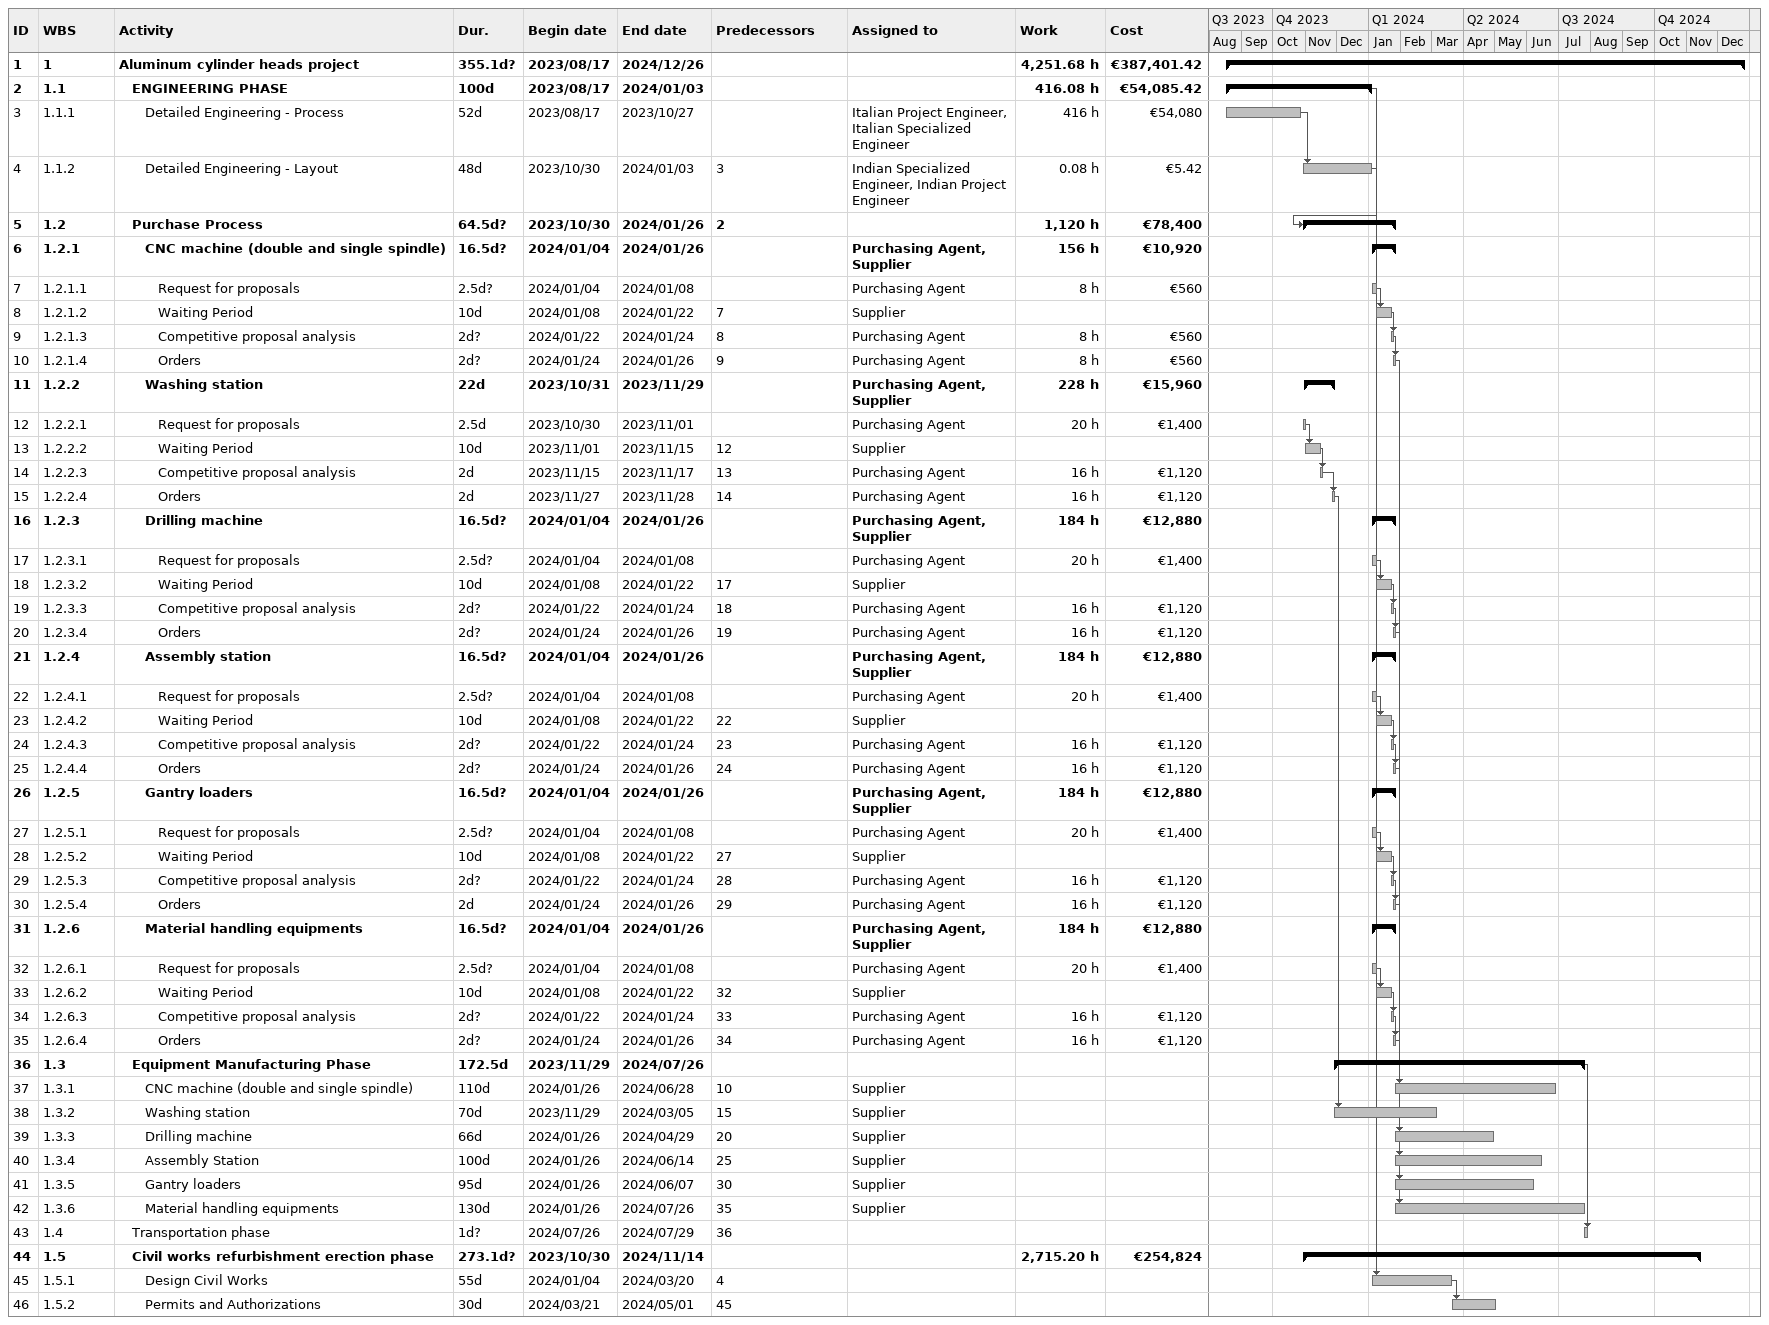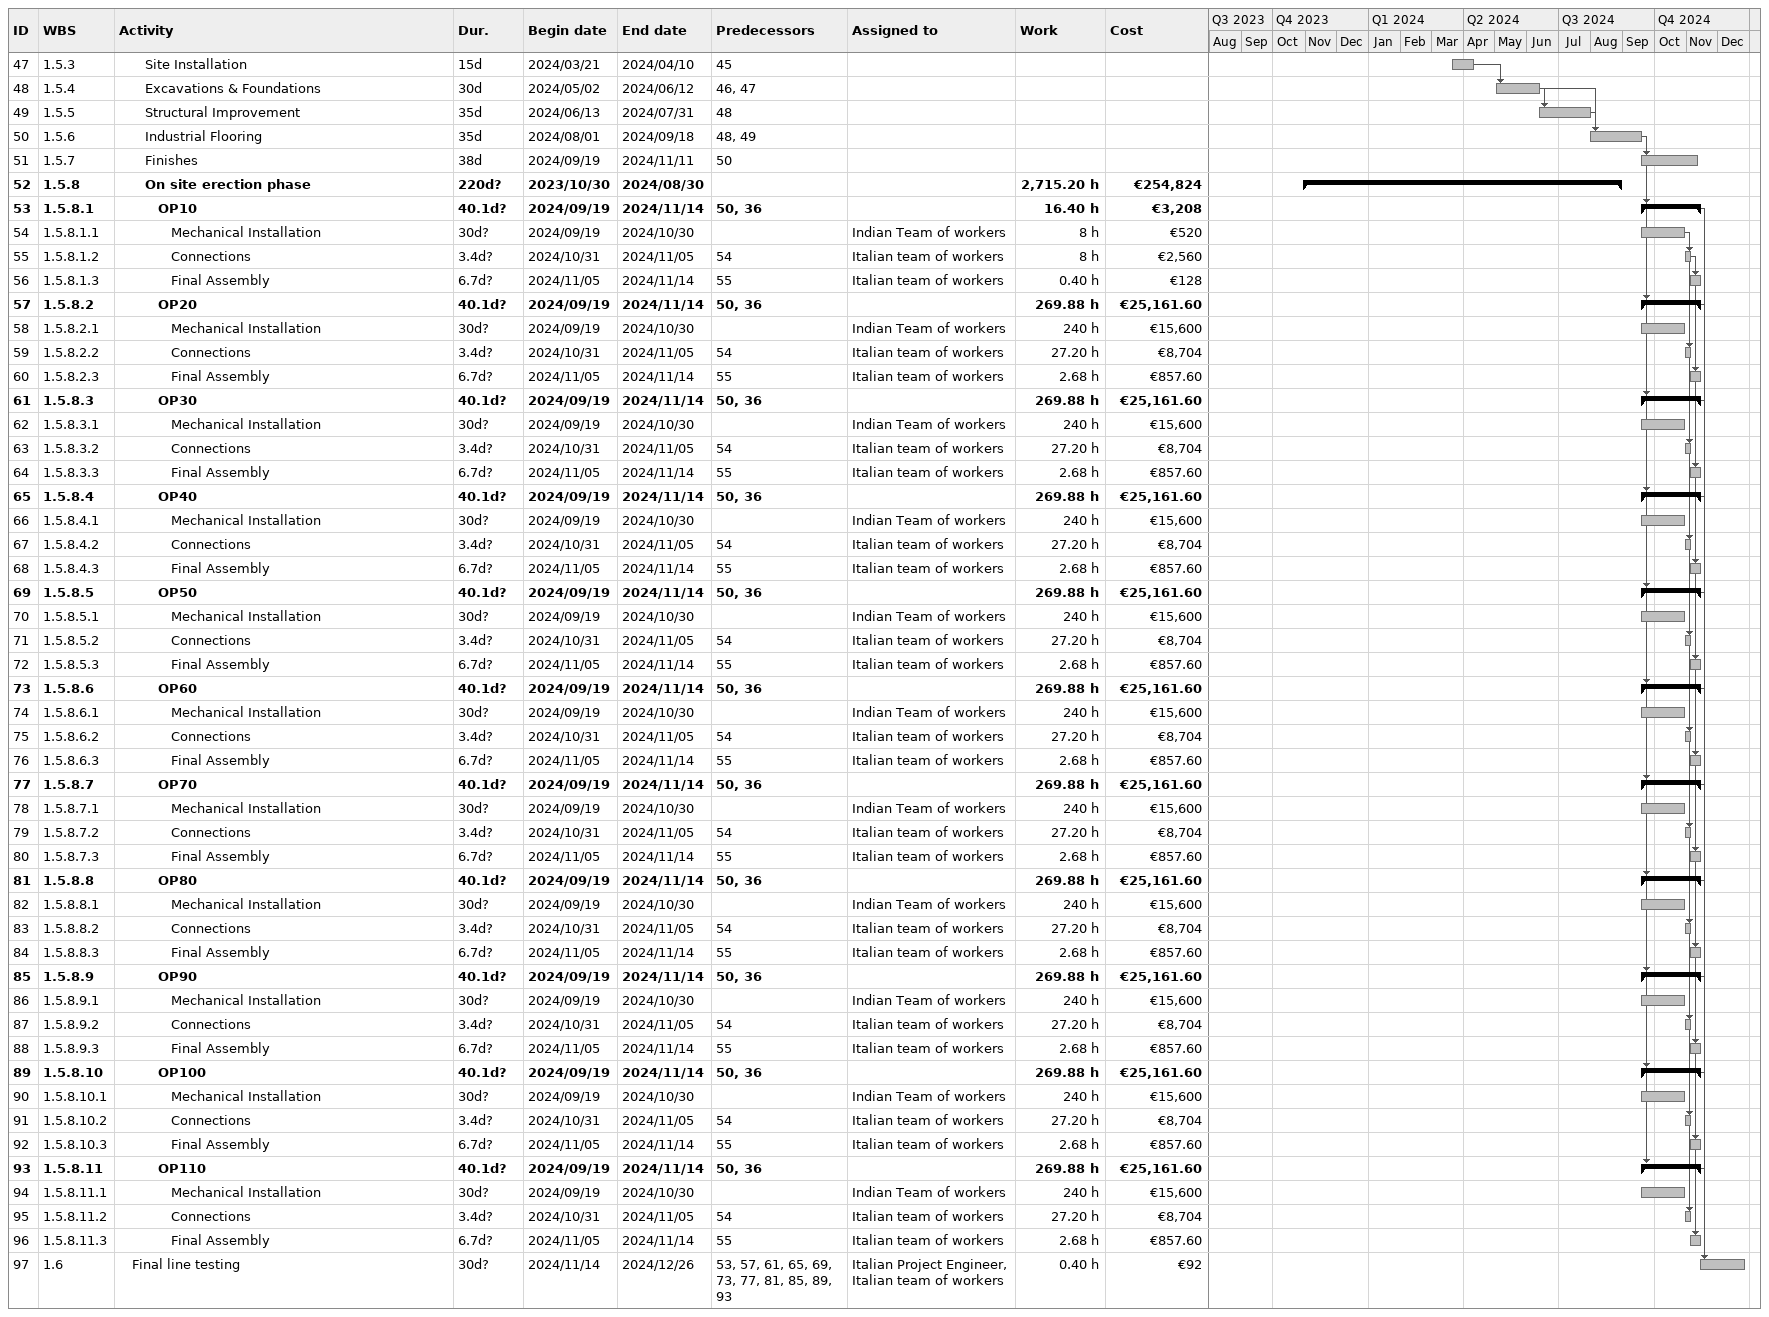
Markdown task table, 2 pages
| ID | WBS | Task | Duration | Start | Finish | Predecessors | Resources | Work (h) | Cost (€) |
|---|---|---|---|---|---|---|---|---|---|
| 1 | 1 | **Aluminum cylinder heads project** | 355.1d? | 2023-08-17 | 2024-12-26 |  |  | 4251.68 | 387401.42 |
| 2 | 1.1 | **ENGINEERING PHASE** | 100d | 2023-08-17 | 2024-01-03 |  |  | 416.08 | 54085.42 |
| 3 | 1.1.1 | Detailed Engineering - Process | 52d | 2023-08-17 | 2023-10-27 |  | Italian Project Engineer, Italian Specialized Engineer | 416 | 54080 |
| 4 | 1.1.2 | Detailed Engineering - Layout | 48d | 2023-10-30 | 2024-01-03 | 3 | Indian Specialized Engineer, Indian Project Engineer | 0.08 | 5.42 |
| 5 | 1.2 | **Purchase Process** | 64.5d? | 2023-10-30 | 2024-01-26 | 2 |  | 1120 | 78400 |
| 6 | 1.2.1 | **CNC machine (double and single spindle)** | 16.5d? | 2024-01-04 | 2024-01-26 |  | Purchasing Agent, Supplier | 156 | 10920 |
| 7 | 1.2.1.1 | Request for proposals | 2.5d? | 2024-01-04 | 2024-01-08 |  | Purchasing Agent | 8 | 560 |
| 8 | 1.2.1.2 | Waiting Period | 10d | 2024-01-08 | 2024-01-22 | 7 | Supplier |  |  |
| 9 | 1.2.1.3 | Competitive proposal analysis | 2d? | 2024-01-22 | 2024-01-24 | 8 | Purchasing Agent | 8 | 560 |
| 10 | 1.2.1.4 | Orders | 2d? | 2024-01-24 | 2024-01-26 | 9 | Purchasing Agent | 8 | 560 |
| 11 | 1.2.2 | **Washing station** | 22d | 2023-10-31 | 2023-11-29 |  | Purchasing Agent, Supplier | 228 | 15960 |
| 12 | 1.2.2.1 | Request for proposals | 2.5d | 2023-10-30 | 2023-11-01 |  | Purchasing Agent | 20 | 1400 |
| 13 | 1.2.2.2 | Waiting Period | 10d | 2023-11-01 | 2023-11-15 | 12 | Supplier |  |  |
| 14 | 1.2.2.3 | Competitive proposal analysis | 2d | 2023-11-15 | 2023-11-17 | 13 | Purchasing Agent | 16 | 1120 |
| 15 | 1.2.2.4 | Orders | 2d | 2023-11-27 | 2023-11-28 | 14 | Purchasing Agent | 16 | 1120 |
| 16 | 1.2.3 | **Drilling machine** | 16.5d? | 2024-01-04 | 2024-01-26 |  | Purchasing Agent, Supplier | 184 | 12880 |
| 17 | 1.2.3.1 | Request for proposals | 2.5d? | 2024-01-04 | 2024-01-08 |  | Purchasing Agent | 20 | 1400 |
| 18 | 1.2.3.2 | Waiting Period | 10d | 2024-01-08 | 2024-01-22 | 17 | Supplier |  |  |
| 19 | 1.2.3.3 | Competitive proposal analysis | 2d? | 2024-01-22 | 2024-01-24 | 18 | Purchasing Agent | 16 | 1120 |
| 20 | 1.2.3.4 | Orders | 2d? | 2024-01-24 | 2024-01-26 | 19 | Purchasing Agent | 16 | 1120 |
| 21 | 1.2.4 | **Assembly station** | 16.5d? | 2024-01-04 | 2024-01-26 |  | Purchasing Agent, Supplier | 184 | 12880 |
| 22 | 1.2.4.1 | Request for proposals | 2.5d? | 2024-01-04 | 2024-01-08 |  | Purchasing Agent | 20 | 1400 |
| 23 | 1.2.4.2 | Waiting Period | 10d | 2024-01-08 | 2024-01-22 | 22 | Supplier |  |  |
| 24 | 1.2.4.3 | Competitive proposal analysis | 2d? | 2024-01-22 | 2024-01-24 | 23 | Purchasing Agent | 16 | 1120 |
| 25 | 1.2.4.4 | Orders | 2d? | 2024-01-24 | 2024-01-26 | 24 | Purchasing Agent | 16 | 1120 |
| 26 | 1.2.5 | **Gantry loaders** | 16.5d? | 2024-01-04 | 2024-01-26 |  | Purchasing Agent, Supplier | 184 | 12880 |
| 27 | 1.2.5.1 | Request for proposals | 2.5d? | 2024-01-04 | 2024-01-08 |  | Purchasing Agent | 20 | 1400 |
| 28 | 1.2.5.2 | Waiting Period | 10d | 2024-01-08 | 2024-01-22 | 27 | Supplier |  |  |
| 29 | 1.2.5.3 | Competitive proposal analysis | 2d? | 2024-01-22 | 2024-01-24 | 28 | Purchasing Agent | 16 | 1120 |
| 30 | 1.2.5.4 | Orders | 2d | 2024-01-24 | 2024-01-26 | 29 | Purchasing Agent | 16 | 1120 |
| 31 | 1.2.6 | **Material handling equipments** | 16.5d? | 2024-01-04 | 2024-01-26 |  | Purchasing Agent, Supplier | 184 | 12880 |
| 32 | 1.2.6.1 | Request for proposals | 2.5d? | 2024-01-04 | 2024-01-08 |  | Purchasing Agent | 20 | 1400 |
| 33 | 1.2.6.2 | Waiting Period | 10d | 2024-01-08 | 2024-01-22 | 32 | Supplier |  |  |
| 34 | 1.2.6.3 | Competitive proposal analysis | 2d? | 2024-01-22 | 2024-01-24 | 33 | Purchasing Agent | 16 | 1120 |
| 35 | 1.2.6.4 | Orders | 2d? | 2024-01-24 | 2024-01-26 | 34 | Purchasing Agent | 16 | 1120 |
| 36 | 1.3 | **Equipment Manufacturing Phase** | 172.5d | 2023-11-29 | 2024-07-26 |  |  |  |  |
| 37 | 1.3.1 | CNC machine (double and single spindle) | 110d | 2024-01-26 | 2024-06-28 | 10 | Supplier |  |  |
| 38 | 1.3.2 | Washing station | 70d | 2023-11-29 | 2024-03-05 | 15 | Supplier |  |  |
| 39 | 1.3.3 | Drilling machine | 66d | 2024-01-26 | 2024-04-29 | 20 | Supplier |  |  |
| 40 | 1.3.4 | Assembly Station | 100d | 2024-01-26 | 2024-06-14 | 25 | Supplier |  |  |
| 41 | 1.3.5 | Gantry loaders | 95d | 2024-01-26 | 2024-06-07 | 30 | Supplier |  |  |
| 42 | 1.3.6 | Material handling equipments | 130d | 2024-01-26 | 2024-07-26 | 35 | Supplier |  |  |
| 43 | 1.4 | Transportation phase | 1d? | 2024-07-26 | 2024-07-29 | 36 |  |  |  |
| 44 | 1.5 | **Civil works refurbishment erection phase** | 273.1d? | 2023-10-30 | 2024-11-14 |  |  | 2715.20 | 254824 |
| 45 | 1.5.1 | Design Civil Works | 55d | 2024-01-04 | 2024-03-20 | 4 |  |  |  |
| 46 | 1.5.2 | Permits and Authorizations | 30d | 2024-03-21 | 2024-05-01 | 45 |  |  |  |
| 47 | 1.5.3 | Site Installation | 15d | 2024-03-21 | 2024-04-10 | 45 |  |  |  |
| 48 | 1.5.4 | Excavations & Foundations | 30d | 2024-05-02 | 2024-06-12 | 46, 47 |  |  |  |
| 49 | 1.5.5 | Structural Improvement | 35d | 2024-06-13 | 2024-07-31 | 48 |  |  |  |
| 50 | 1.5.6 | Industrial Flooring | 35d | 2024-08-01 | 2024-09-18 | 48, 49 |  |  |  |
| 51 | 1.5.7 | Finishes | 38d | 2024-09-19 | 2024-11-11 | 50 |  |  |  |
| 52 | 1.5.8 | **On site erection phase** | 220d? | 2023-10-30 | 2024-08-30 |  |  | 2715.20 | 254824 |
| 53 | 1.5.8.1 | **OP10** | 40.1d? | 2024-09-19 | 2024-11-14 | 50, 36 |  | 16.40 | 3208 |
| 54 | 1.5.8.1.1 | Mechanical Installation | 30d? | 2024-09-19 | 2024-10-30 |  | Indian Team of workers | 8 | 520 |
| 55 | 1.5.8.1.2 | Connections | 3.4d? | 2024-10-31 | 2024-11-05 | 54 | Italian team of workers | 8 | 2560 |
| 56 | 1.5.8.1.3 | Final Assembly | 6.7d? | 2024-11-05 | 2024-11-14 | 55 | Italian team of workers | 0.40 | 128 |
| 57 | 1.5.8.2 | **OP20** | 40.1d? | 2024-09-19 | 2024-11-14 | 50, 36 |  | 269.88 | 25161.60 |
| 58 | 1.5.8.2.1 | Mechanical Installation | 30d? | 2024-09-19 | 2024-10-30 |  | Indian Team of workers | 240 | 15600 |
| 59 | 1.5.8.2.2 | Connections | 3.4d? | 2024-10-31 | 2024-11-05 | 54 | Italian team of workers | 27.20 | 8704 |
| 60 | 1.5.8.2.3 | Final Assembly | 6.7d? | 2024-11-05 | 2024-11-14 | 55 | Italian team of workers | 2.68 | 857.60 |
| 61 | 1.5.8.3 | **OP30** | 40.1d? | 2024-09-19 | 2024-11-14 | 50, 36 |  | 269.88 | 25161.60 |
| 62 | 1.5.8.3.1 | Mechanical Installation | 30d? | 2024-09-19 | 2024-10-30 |  | Indian Team of workers | 240 | 15600 |
| 63 | 1.5.8.3.2 | Connections | 3.4d? | 2024-10-31 | 2024-11-05 | 54 | Italian team of workers | 27.20 | 8704 |
| 64 | 1.5.8.3.3 | Final Assembly | 6.7d? | 2024-11-05 | 2024-11-14 | 55 | Italian team of workers | 2.68 | 857.60 |
| 65 | 1.5.8.4 | **OP40** | 40.1d? | 2024-09-19 | 2024-11-14 | 50, 36 |  | 269.88 | 25161.60 |
| 66 | 1.5.8.4.1 | Mechanical Installation | 30d? | 2024-09-19 | 2024-10-30 |  | Indian Team of workers | 240 | 15600 |
| 67 | 1.5.8.4.2 | Connections | 3.4d? | 2024-10-31 | 2024-11-05 | 54 | Italian team of workers | 27.20 | 8704 |
| 68 | 1.5.8.4.3 | Final Assembly | 6.7d? | 2024-11-05 | 2024-11-14 | 55 | Italian team of workers | 2.68 | 857.60 |
| 69 | 1.5.8.5 | **OP50** | 40.1d? | 2024-09-19 | 2024-11-14 | 50, 36 |  | 269.88 | 25161.60 |
| 70 | 1.5.8.5.1 | Mechanical Installation | 30d? | 2024-09-19 | 2024-10-30 |  | Indian Team of workers | 240 | 15600 |
| 71 | 1.5.8.5.2 | Connections | 3.4d? | 2024-10-31 | 2024-11-05 | 54 | Italian team of workers | 27.20 | 8704 |
| 72 | 1.5.8.5.3 | Final Assembly | 6.7d? | 2024-11-05 | 2024-11-14 | 55 | Italian team of workers | 2.68 | 857.60 |
| 73 | 1.5.8.6 | **OP60** | 40.1d? | 2024-09-19 | 2024-11-14 | 50, 36 |  | 269.88 | 25161.60 |
| 74 | 1.5.8.6.1 | Mechanical Installation | 30d? | 2024-09-19 | 2024-10-30 |  | Indian Team of workers | 240 | 15600 |
| 75 | 1.5.8.6.2 | Connections | 3.4d? | 2024-10-31 | 2024-11-05 | 54 | Italian team of workers | 27.20 | 8704 |
| 76 | 1.5.8.6.3 | Final Assembly | 6.7d? | 2024-11-05 | 2024-11-14 | 55 | Italian team of workers | 2.68 | 857.60 |
| 77 | 1.5.8.7 | **OP70** | 40.1d? | 2024-09-19 | 2024-11-14 | 50, 36 |  | 269.88 | 25161.60 |
| 78 | 1.5.8.7.1 | Mechanical Installation | 30d? | 2024-09-19 | 2024-10-30 |  | Indian Team of workers | 240 | 15600 |
| 79 | 1.5.8.7.2 | Connections | 3.4d? | 2024-10-31 | 2024-11-05 | 54 | Italian team of workers | 27.20 | 8704 |
| 80 | 1.5.8.7.3 | Final Assembly | 6.7d? | 2024-11-05 | 2024-11-14 | 55 | Italian team of workers | 2.68 | 857.60 |
| 81 | 1.5.8.8 | **OP80** | 40.1d? | 2024-09-19 | 2024-11-14 | 50, 36 |  | 269.88 | 25161.60 |
| 82 | 1.5.8.8.1 | Mechanical Installation | 30d? | 2024-09-19 | 2024-10-30 |  | Indian Team of workers | 240 | 15600 |
| 83 | 1.5.8.8.2 | Connections | 3.4d? | 2024-10-31 | 2024-11-05 | 54 | Italian team of workers | 27.20 | 8704 |
| 84 | 1.5.8.8.3 | Final Assembly | 6.7d? | 2024-11-05 | 2024-11-14 | 55 | Italian team of workers | 2.68 | 857.60 |
| 85 | 1.5.8.9 | **OP90** | 40.1d? | 2024-09-19 | 2024-11-14 | 50, 36 |  | 269.88 | 25161.60 |
| 86 | 1.5.8.9.1 | Mechanical Installation | 30d? | 2024-09-19 | 2024-10-30 |  | Indian Team of workers | 240 | 15600 |
| 87 | 1.5.8.9.2 | Connections | 3.4d? | 2024-10-31 | 2024-11-05 | 54 | Italian team of workers | 27.20 | 8704 |
| 88 | 1.5.8.9.3 | Final Assembly | 6.7d? | 2024-11-05 | 2024-11-14 | 55 | Italian team of workers | 2.68 | 857.60 |
| 89 | 1.5.8.10 | **OP100** | 40.1d? | 2024-09-19 | 2024-11-14 | 50, 36 |  | 269.88 | 25161.60 |
| 90 | 1.5.8.10.1 | Mechanical Installation | 30d? | 2024-09-19 | 2024-10-30 |  | Indian Team of workers | 240 | 15600 |
| 91 | 1.5.8.10.2 | Connections | 3.4d? | 2024-10-31 | 2024-11-05 | 54 | Italian team of workers | 27.20 | 8704 |
| 92 | 1.5.8.10.3 | Final Assembly | 6.7d? | 2024-11-05 | 2024-11-14 | 55 | Italian team of workers | 2.68 | 857.60 |
| 93 | 1.5.8.11 | **OP110** | 40.1d? | 2024-09-19 | 2024-11-14 | 50, 36 |  | 269.88 | 25161.60 |
| 94 | 1.5.8.11.1 | Mechanical Installation | 30d? | 2024-09-19 | 2024-10-30 |  | Indian Team of workers | 240 | 15600 |
| 95 | 1.5.8.11.2 | Connections | 3.4d? | 2024-10-31 | 2024-11-05 | 54 | Italian team of workers | 27.20 | 8704 |
| 96 | 1.5.8.11.3 | Final Assembly | 6.7d? | 2024-11-05 | 2024-11-14 | 55 | Italian team of workers | 2.68 | 857.60 |
| 97 | 1.6 | Final line testing | 30d? | 2024-11-14 | 2024-12-26 | 53, 57, 61, 65, 69, 73, 77, 81, 85, 89, 93 | Italian Project Engineer, Italian team of workers | 0.40 | 92 |
